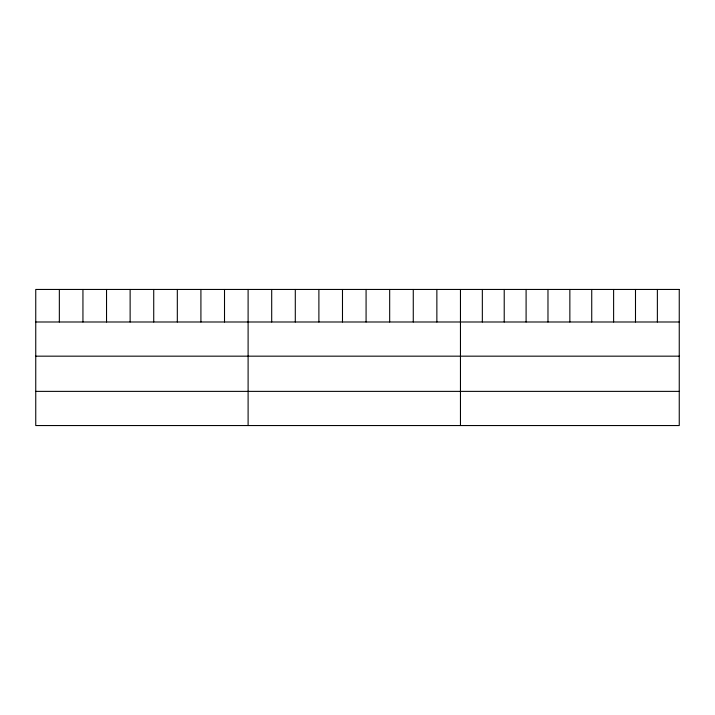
<?xml version="1.0" encoding="UTF-8"?>
<svg xmlns="http://www.w3.org/2000/svg" width="715" height="715" viewBox="0 0 715 715"><rect width="100%" height="100%" fill="white"/><g stroke="black" fill="none" stroke-linecap="round" stroke-linejoin="round"><path stroke-width="1.07" d="M35.75 321.991L679.25 321.991M35.75 356.168L679.25 356.168M35.75 391.373L679.25 391.373M657.371 289.45L657.371 321.991M635.492 289.45L635.492 321.991M613.613 289.45L613.613 321.991M591.734 289.45L591.734 321.991M569.855 289.45L569.855 321.991M547.976 289.45L547.976 321.991M526.097 289.45L526.097 321.991M504.218 289.45L504.218 321.991M482.339 289.45L482.339 321.991M460.46 289.45L460.46 425.55M436.865 289.45L436.865 321.991M413.27 289.45L413.27 321.991M389.675 289.45L389.675 321.991M366.08 289.45L366.08 321.991M342.485 289.45L342.485 321.991M318.89 289.45L318.89 321.991M295.295 289.45L295.295 321.991M271.7 289.45L271.7 321.991M248.105 289.45L248.105 425.55M224.51 289.45L224.51 321.991M200.915 289.45L200.915 321.991M177.32 289.45L177.32 321.991M153.725 289.45L153.725 321.991M130.13 289.45L130.13 321.991M106.535 289.45L106.535 321.991M82.94 289.45L82.94 321.991M59.345 289.45L59.345 321.991M679.25 289.45L35.75 289.45L35.75 425.55L679.25 425.55L679.25 289.45"/></g></svg>
